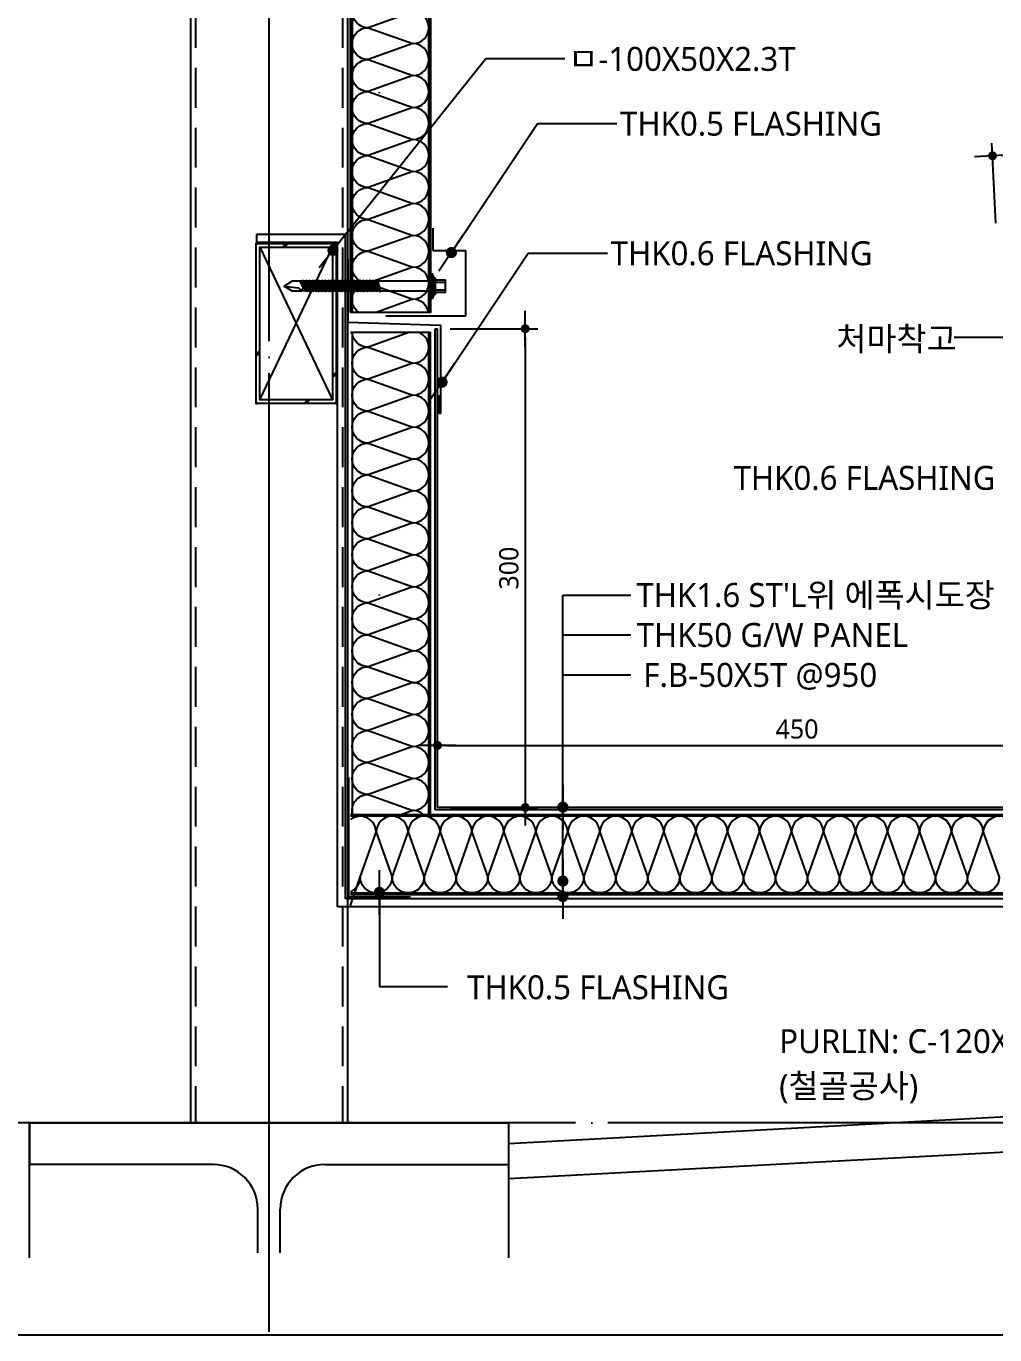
# Model space of a CAD drawing. Header units: millimetres. Extents: x -1365 to 31821, y 84 to 2865.
# Drawn here: x 26157 to 26763, y 205 to 1024 of the extents above; entities that cross this region are included whole.
import ezdxf
from ezdxf.enums import TextEntityAlignment as Align

# ---------------------------------------------------------------- set-up
doc = ezdxf.new("R2010")
doc.units = ezdxf.units.MM
doc.header["$LTSCALE"] = 10
for name, pattern in [('CEN', [62, 60, -1, 0, -1]), ('CEN-GAUN', [32.2, 30, -1, 0.2, -1]), ('CENTER', [2, 1.25, -0.25, 0.25, -0.25]), ('HID', [0.375, 0.25, -0.125])]:
    doc.linetypes.add(name, pattern=pattern)
doc.layers.get('DEFPOINTS').update_dxf_attribs({"color": 137})
for name, color, linetype in [('0-3', 3, 'Continuous'), ('1', 7, 'Continuous'), ('11', 11, 'Continuous'), ('2', 1, 'CENTER'), ('A-ELE-2', 2, 'Continuous'), ('A-elev-5', 5, 'Continuous'), ('AA-AXIS-LINE', 1, 'CEN'), ('AA-DETL-STEL', 7, 'Continuous'), ('AA-ELEV-PCN8', 8, 'Continuous'), ('AA-SECT-STEL', 2, 'Continuous'), ('CEN', 1, 'CEN-GAUN'), ('DETL', 8, 'Continuous'), ('DIM', 7, 'Continuous'), ('DIMM', 7, 'Continuous'), ('DM', 7, 'Continuous'), ('sash', 10, 'Continuous'), ('steel', 3, 'Continuous'), ('SY', 1, 'Continuous'), ('SYM-LEAD', 6, 'Continuous'), ('TEXT', 3, 'Continuous')]:
    doc.layers.add(name, color=color, linetype=linetype)
doc.layers.add('SCREW', color=9, linetype='Continuous', lineweight=5)
doc.styles.add('맑은고딕', font='malgun.ttf')
doc.styles.add('스타일1', font='malgun.ttf')
doc.dimstyles.new('GAUN-10', dxfattribs={"dimscale": 10, "dimtxt": 1.5, "dimasz": 0.7, "dimexe": 1, "dimexo": 1, "dimgap": 0.5, "dimtad": 1, "dimdec": 0, "dimzin": 1, "dimdsep": 46, "dimlunit": 6, "dimtxsty": '맑은고딕', "dimblk": 'CJDOT', "dimcen": 0.09, "dimdle": 1, "dimclrd": 256, "dimclre": 256, "dimclrt": 3, "dimadec": 0, "dimazin": 0, "dimtfac": 1, "dimtdec": 0, "dimtix": 1, "dimtmove": 2, "dimatfit": 3, "dimldrblk": 'CJDOT', "dimfxl": 1, "dimtolj": 1, "dimtzin": 1, "dimarcsym": 0})
doc.dimstyles.new('GAUN-8', dxfattribs={"dimscale": 8, "dimtxt": 1.5, "dimasz": 0.7, "dimexe": 1, "dimexo": 1, "dimgap": 0.5, "dimtad": 1, "dimdec": 0, "dimzin": 1, "dimdsep": 46, "dimlunit": 6, "dimtxsty": '맑은고딕', "dimblk": 'CJDOT', "dimcen": 0.09, "dimdle": 1, "dimclrd": 256, "dimclre": 256, "dimclrt": 3, "dimadec": 0, "dimazin": 0, "dimtfac": 1, "dimtdec": 0, "dimtix": 1, "dimtmove": 2, "dimatfit": 3, "dimfxl": 1, "dimtolj": 1, "dimtzin": 1, "dimarcsym": 0})

# ---------------------------------------------------------------- blocks, each defined once
blk = doc.blocks.new('CJDOT')
blk.add_line((-2, 0), (2, 0))
at = {"const_width": 0.5}
blk.add_lwpolyline([(-0.25, 0, 1), (0.25, 0, 1)], format="xyb", close=True, dxfattribs=at)
blk = doc.blocks.new('*D352')
at = {"layer": 'DEFPOINTS', "color": 0, "transparency": 16777216}
for p in [(26861.93, 948.05), (26864.44, 897.81), (26764.16, 892.8)]:
    blk.add_point(p, dxfattribs=at)
at = {"layer": 'DIM', "lineweight": -2, "transparency": 16777216}
for p, q in [((26763.76, 900.79), (26761.24, 951.02)), ((26864.04, 905.8), (26861.53, 956.04)), ((26767.24, 943.31), (26856.33, 947.77))]:
    blk.add_line(p, q, dxfattribs=at)
at = {"layer": 'DIM', "lineweight": -2, "transparency": 16777216, "xscale": 5.6, "yscale": 5.6, "zscale": 5.6}
for p, rotation in [((26861.93, 948.05), 2.862405225802608), ((26761.64, 943.03), 182.8624052258026)]:
    blk.add_blockref('CJDOT', p, dxfattribs=dict(at, rotation=rotation))
at = {"layer": 'DIM', "color": 3, "transparency": 16777216, "insert": (26811.27, 955.76), "char_height": 12, "attachment_point": 5, "rotation": 2.86241, "style": '맑은고딕'}
blk.add_mtext('\\A1;100', dxfattribs=at)
blk = doc.blocks.new('*D353')
at = {"layer": 'DEFPOINTS', "color": 0, "transparency": 16777216}
for p in [(26864.32, 573.96), (26414.32, 535.08), (26864.32, 535.08)]:
    blk.add_point(p, dxfattribs=at)
at = {"layer": 'DIM', "lineweight": -2, "transparency": 16777216}
for p, q in [((26414.32, 543.08), (26414.32, 581.96)), ((26864.32, 543.08), (26864.32, 581.96)), ((26419.92, 573.96), (26858.72, 573.96))]:
    blk.add_line(p, q, dxfattribs=at)
at = {"layer": 'DIM', "lineweight": -2, "transparency": 16777216, "xscale": 5.6, "yscale": 5.6, "zscale": 5.6, "rotation": 180}
blk.add_blockref('CJDOT', (26414.32, 573.96), dxfattribs=at)
at = {"layer": 'DIM', "lineweight": -2, "transparency": 16777216, "xscale": 5.6, "yscale": 5.6, "zscale": 5.6}
blk.add_blockref('CJDOT', (26864.32, 573.96), dxfattribs=at)
at = {"layer": 'DIM', "color": 3, "transparency": 16777216, "insert": (26639.32, 584.16), "char_height": 12, "attachment_point": 5, "style": '맑은고딕'}
blk.add_mtext('\\A1;450', dxfattribs=at)
blk = doc.blocks.new('dgfdsgsdfgsgf')
at = {"layer": '11'}
for p, q in [((2765.16, -9451.02), (2759.16, -9451.02)), ((2766.16, -9448.52), (2767.26, -9445.52)), ((2767.26, -9445.52), (2767.26, -9461.52)), ((2767.26, -9446.52), (2768.26, -9446.52)), ((2768.26, -9445.52), (2768.26, -9461.52)), ((2801.63, -9450.52), (2799.61, -9456.52)), ((2802.42, -9449.76), (2799.95, -9457.06)), ((2803.63, -9450.52), (2801.61, -9456.52)), ((2804.42, -9449.76), (2801.95, -9457.06)), ((2804.69, -9450.52), (2802.66, -9456.52)), ((2802.69, -9450.52), (2803.63, -9450.52)), ((2805.63, -9450.52), (2803.61, -9456.52)), ((2803.63, -9450.52), (2804.42, -9449.76)), ((2806.42, -9449.76), (2803.95, -9457.06)), ((2804.42, -9449.76), (2804.69, -9450.52)), ((2806.69, -9450.52), (2804.66, -9456.52)), ((2804.69, -9450.52), (2805.63, -9450.52)), ((2807.63, -9450.52), (2805.61, -9456.52)), ((2805.63, -9450.52), (2806.42, -9449.76)), ((2808.42, -9449.76), (2805.95, -9457.06)), ((2806.42, -9449.76), (2806.69, -9450.52)), ((2808.69, -9450.52), (2806.66, -9456.52)), ((2806.69, -9450.52), (2807.63, -9450.52)), ((2809.63, -9450.52), (2807.61, -9456.52)), ((2807.63, -9450.52), (2808.42, -9449.76)), ((2810.42, -9449.76), (2807.95, -9457.06)), ((2808.42, -9449.76), (2808.69, -9450.52)), ((2810.69, -9450.52), (2808.66, -9456.52)), ((2808.69, -9450.52), (2809.63, -9450.52)), ((2811.63, -9450.52), (2809.61, -9456.52)), ((2809.63, -9450.52), (2810.42, -9449.76)), ((2812.42, -9449.76), (2809.95, -9457.06)), ((2810.42, -9449.76), (2810.69, -9450.52)), ((2812.69, -9450.52), (2810.66, -9456.52)), ((2810.69, -9450.52), (2811.63, -9450.52)), ((2813.63, -9450.52), (2811.61, -9456.52)), ((2811.63, -9450.52), (2812.42, -9449.76)), ((2814.42, -9449.76), (2811.95, -9457.06)), ((2812.42, -9449.76), (2812.69, -9450.52)), ((2814.69, -9450.52), (2812.66, -9456.52)), ((2812.69, -9450.52), (2813.63, -9450.52)), ((2815.63, -9450.52), (2813.61, -9456.52)), ((2813.63, -9450.52), (2814.42, -9449.76)), ((2816.42, -9449.76), (2813.95, -9457.06)), ((2814.42, -9449.76), (2814.69, -9450.52)), ((2816.69, -9450.52), (2814.66, -9456.52)), ((2814.69, -9450.52), (2815.63, -9450.52)), ((2817.63, -9450.52), (2815.61, -9456.52)), ((2815.63, -9450.52), (2816.42, -9449.76)), ((2818.42, -9449.76), (2815.95, -9457.06)), ((2816.42, -9449.76), (2816.69, -9450.52)), ((2818.69, -9450.52), (2816.66, -9456.52)), ((2816.69, -9450.52), (2817.63, -9450.52)), ((2819.63, -9450.52), (2817.61, -9456.52)), ((2817.63, -9450.52), (2818.42, -9449.76)), ((2820.42, -9449.76), (2817.95, -9457.06)), ((2818.42, -9449.76), (2818.69, -9450.52)), ((2820.69, -9450.52), (2818.66, -9456.52)), ((2818.69, -9450.52), (2819.63, -9450.52)), ((2821.63, -9450.52), (2819.61, -9456.52)), ((2819.63, -9450.52), (2820.42, -9449.76)), ((2822.42, -9449.76), (2819.95, -9457.06)), ((2820.42, -9449.76), (2820.69, -9450.52)), ((2822.69, -9450.52), (2820.66, -9456.52)), ((2820.69, -9450.52), (2821.63, -9450.52)), ((2823.63, -9450.52), (2821.61, -9456.52)), ((2821.63, -9450.52), (2822.42, -9449.76)), ((2824.42, -9449.76), (2821.95, -9457.06)), ((2822.42, -9449.76), (2822.69, -9450.52)), ((2824.69, -9450.52), (2822.66, -9456.52)), ((2822.69, -9450.52), (2823.63, -9450.52)), ((2825.63, -9450.52), (2823.61, -9456.52)), ((2823.63, -9450.52), (2824.42, -9449.76)), ((2826.42, -9449.76), (2823.95, -9457.06)), ((2824.42, -9449.76), (2824.69, -9450.52)), ((2826.69, -9450.52), (2824.66, -9456.52)), ((2824.69, -9450.52), (2825.63, -9450.52)), ((2827.63, -9450.52), (2825.61, -9456.52)), ((2825.63, -9450.52), (2826.42, -9449.76)), ((2828.42, -9449.76), (2825.95, -9457.06)), ((2826.42, -9449.76), (2826.69, -9450.52)), ((2828.69, -9450.52), (2826.66, -9456.52)), ((2826.69, -9450.52), (2827.63, -9450.52)), ((2829.63, -9450.52), (2827.61, -9456.52)), ((2827.63, -9450.52), (2828.42, -9449.76)), ((2830.42, -9449.76), (2827.95, -9457.06)), ((2828.42, -9449.76), (2828.69, -9450.52)), ((2830.69, -9450.52), (2828.66, -9456.52)), ((2828.69, -9450.52), (2829.63, -9450.52)), ((2831.63, -9450.52), (2829.61, -9456.52)), ((2829.63, -9450.52), (2830.42, -9449.76)), ((2832.42, -9449.76), (2829.95, -9457.06)), ((2830.42, -9449.76), (2830.69, -9450.52)), ((2832.69, -9450.52), (2830.66, -9456.52)), ((2830.69, -9450.52), (2831.63, -9450.52)), ((2833.63, -9450.52), (2831.61, -9456.52)), ((2831.63, -9450.52), (2832.42, -9449.76)), ((2834.42, -9449.76), (2831.95, -9457.06)), ((2832.42, -9449.76), (2832.69, -9450.52)), ((2834.69, -9450.52), (2832.66, -9456.52)), ((2832.69, -9450.52), (2833.63, -9450.52)), ((2835.63, -9450.52), (2833.61, -9456.52)), ((2833.63, -9450.52), (2834.42, -9449.76)), ((2836.42, -9449.76), (2833.95, -9457.06)), ((2834.42, -9449.76), (2834.69, -9450.52)), ((2836.69, -9450.52), (2834.66, -9456.52)), ((2834.69, -9450.52), (2835.63, -9450.52)), ((2837.63, -9450.52), (2835.61, -9456.52)), ((2835.63, -9450.52), (2836.42, -9449.76)), ((2838.42, -9449.76), (2835.95, -9457.06)), ((2836.42, -9449.76), (2836.69, -9450.52)), ((2838.69, -9450.52), (2836.66, -9456.52)), ((2836.69, -9450.52), (2837.63, -9450.52)), ((2839.63, -9450.52), (2837.61, -9456.52)), ((2837.63, -9450.52), (2838.42, -9449.76)), ((2840.42, -9449.76), (2837.95, -9457.06)), ((2838.42, -9449.76), (2838.69, -9450.52)), ((2840.69, -9450.52), (2838.66, -9456.52)), ((2838.69, -9450.52), (2839.63, -9450.52)), ((2841.63, -9450.52), (2839.61, -9456.52)), ((2839.63, -9450.52), (2840.42, -9449.76)), ((2842.42, -9449.76), (2839.95, -9457.06)), ((2840.42, -9449.76), (2840.69, -9450.52)), ((2842.69, -9450.52), (2840.66, -9456.52)), ((2840.69, -9450.52), (2841.63, -9450.52)), ((2843.63, -9450.52), (2841.61, -9456.52)), ((2841.63, -9450.52), (2842.42, -9449.76)), ((2844.42, -9449.76), (2841.95, -9457.06)), ((2842.42, -9449.76), (2842.69, -9450.52)), ((2844.69, -9450.52), (2842.66, -9456.52)), ((2842.69, -9450.52), (2843.63, -9450.52)), ((2845.63, -9450.52), (2843.61, -9456.52)), ((2843.63, -9450.52), (2844.42, -9449.76)), ((2846.42, -9449.76), (2843.95, -9457.06)), ((2844.42, -9449.76), (2844.69, -9450.52)), ((2846.69, -9450.52), (2844.66, -9456.52)), ((2844.69, -9450.52), (2845.63, -9450.52)), ((2847.63, -9450.52), (2845.61, -9456.52)), ((2845.63, -9450.52), (2846.42, -9449.76)), ((2848.42, -9449.76), (2845.95, -9457.06)), ((2846.42, -9449.76), (2846.69, -9450.52)), ((2848.69, -9450.52), (2846.66, -9456.52)), ((2846.69, -9450.52), (2847.63, -9450.52)), ((2847.63, -9450.52), (2848.42, -9449.76)), ((2848.42, -9449.76), (2848.69, -9450.52)), ((2848.69, -9450.52), (2849.95, -9450.52)), ((2759.16, -9456.02), (2765.16, -9456.02)), ((2766.16, -9458.52), (2767.26, -9461.52)), ((2800.66, -9456.52), (2801.61, -9456.52)), ((2801.61, -9456.52), (2801.95, -9457.06)), ((2801.95, -9457.06), (2802.66, -9456.52)), ((2802.66, -9456.52), (2803.61, -9456.52)), ((2803.61, -9456.52), (2803.95, -9457.06)), ((2803.95, -9457.06), (2804.66, -9456.52)), ((2804.66, -9456.52), (2805.61, -9456.52)), ((2805.61, -9456.52), (2805.95, -9457.06)), ((2805.95, -9457.06), (2806.66, -9456.52)), ((2806.66, -9456.52), (2807.61, -9456.52)), ((2807.61, -9456.52), (2807.95, -9457.06)), ((2807.95, -9457.06), (2808.66, -9456.52)), ((2808.66, -9456.52), (2809.61, -9456.52)), ((2809.61, -9456.52), (2809.95, -9457.06)), ((2809.95, -9457.06), (2810.66, -9456.52)), ((2810.66, -9456.52), (2811.61, -9456.52)), ((2811.61, -9456.52), (2811.95, -9457.06)), ((2811.95, -9457.06), (2812.66, -9456.52)), ((2812.66, -9456.52), (2813.61, -9456.52)), ((2813.61, -9456.52), (2813.95, -9457.06)), ((2813.95, -9457.06), (2814.66, -9456.52)), ((2814.66, -9456.52), (2815.61, -9456.52)), ((2815.61, -9456.52), (2815.95, -9457.06)), ((2815.95, -9457.06), (2816.66, -9456.52)), ((2816.66, -9456.52), (2817.61, -9456.52)), ((2817.61, -9456.52), (2817.95, -9457.06)), ((2817.95, -9457.06), (2818.66, -9456.52)), ((2818.66, -9456.52), (2819.61, -9456.52)), ((2819.61, -9456.52), (2819.95, -9457.06)), ((2819.95, -9457.06), (2820.66, -9456.52)), ((2820.66, -9456.52), (2821.61, -9456.52)), ((2821.61, -9456.52), (2821.95, -9457.06)), ((2821.95, -9457.06), (2822.66, -9456.52)), ((2822.66, -9456.52), (2823.61, -9456.52)), ((2823.61, -9456.52), (2823.95, -9457.06)), ((2823.95, -9457.06), (2824.66, -9456.52)), ((2824.66, -9456.52), (2825.61, -9456.52)), ((2825.61, -9456.52), (2825.95, -9457.06)), ((2825.95, -9457.06), (2826.66, -9456.52)), ((2826.66, -9456.52), (2827.61, -9456.52)), ((2827.61, -9456.52), (2827.95, -9457.06)), ((2827.95, -9457.06), (2828.66, -9456.52)), ((2828.66, -9456.52), (2829.61, -9456.52)), ((2829.61, -9456.52), (2829.95, -9457.06)), ((2829.95, -9457.06), (2830.66, -9456.52)), ((2830.66, -9456.52), (2831.61, -9456.52)), ((2831.61, -9456.52), (2831.95, -9457.06)), ((2831.95, -9457.06), (2832.66, -9456.52)), ((2832.66, -9456.52), (2833.61, -9456.52)), ((2833.61, -9456.52), (2833.95, -9457.06)), ((2833.95, -9457.06), (2834.66, -9456.52)), ((2834.66, -9456.52), (2835.61, -9456.52)), ((2835.61, -9456.52), (2835.95, -9457.06)), ((2835.95, -9457.06), (2836.66, -9456.52)), ((2836.66, -9456.52), (2837.61, -9456.52)), ((2837.61, -9456.52), (2837.95, -9457.06)), ((2837.95, -9457.06), (2838.66, -9456.52)), ((2838.66, -9456.52), (2839.61, -9456.52)), ((2839.61, -9456.52), (2839.95, -9457.06)), ((2839.95, -9457.06), (2840.66, -9456.52)), ((2840.66, -9456.52), (2841.61, -9456.52)), ((2841.61, -9456.52), (2841.95, -9457.06)), ((2841.95, -9457.06), (2842.66, -9456.52)), ((2842.66, -9456.52), (2843.61, -9456.52)), ((2843.61, -9456.52), (2843.95, -9457.06)), ((2843.95, -9457.06), (2844.66, -9456.52)), ((2844.66, -9456.52), (2845.61, -9456.52)), ((2845.61, -9456.52), (2845.95, -9457.06)), ((2845.95, -9457.06), (2846.66, -9456.52)), ((2846.66, -9456.52), (2848.95, -9456.52)), ((2767.26, -9461.52), (2768.26, -9461.52))]:
    blk.add_line(p, q, dxfattribs=at)
for points in [[(2765.16, -9449.52), (2759.16, -9449.52), (2759.16, -9457.52), (2765.16, -9457.52)], [(2768.26, -9450.52), (2801.63, -9450.52), (2802.42, -9449.76), (2802.69, -9450.52), (2800.66, -9456.52), (2799.95, -9457.06), (2799.61, -9456.52), (2768.26, -9456.52)], [(2859.95, -9453.52), (2850.95, -9454.52), (2848.95, -9456.52), (2847.95, -9454.52), (2849.95, -9450.52)], [(2849.95, -9450.52), (2854.95, -9450.52), (2859.95, -9453.52), (2854.95, -9456.52), (2848.95, -9456.52)]]:
    blk.add_lwpolyline(points, dxfattribs=at)
blk.add_lwpolyline([(2765.16, -9448.52), (2766.16, -9448.52), (2766.16, -9458.52), (2765.16, -9458.52)], close=True, dxfattribs=at)
at = {"layer": '2'}
blk.add_line((2768.26, -9461.52), (2768.26, -9447.52), dxfattribs=at)
at = {"layer": 'sash'}
for p, q in [((2768.26, -9461.52), (2768.26, -9447.52)), ((2768.26, -9461.02), (2768.26, -9461.52))]:
    blk.add_line(p, q, dxfattribs=at)
at = {"layer": 'SCREW', "color": 7}
blk.add_solid([(2767.26, -9445.52), (2767.26, -9461.52), (2768.26, -9445.52), (2768.26, -9461.52)], dxfattribs=at)
blk = doc.blocks.new('*D354')
at = {"layer": 'DEFPOINTS', "color": 0, "transparency": 16777216}
for p in [(26414.32, 834.81), (26414.32, 535.08), (26469.18, 535.08)]:
    blk.add_point(p, dxfattribs=at)
at = {"layer": 'DIM', "lineweight": -2, "transparency": 16777216}
for p, q in [((26422.32, 834.81), (26477.18, 834.81)), ((26469.18, 829.21), (26469.18, 540.68)), ((26422.32, 535.08), (26477.18, 535.08))]:
    blk.add_line(p, q, dxfattribs=at)
at = {"layer": 'DIM', "lineweight": -2, "transparency": 16777216, "xscale": 5.6, "yscale": 5.6, "zscale": 5.6}
for p, rotation in [((26469.18, 834.81), 90), ((26469.18, 535.08), 270)]:
    blk.add_blockref('CJDOT', p, dxfattribs=dict(at, rotation=rotation))
at = {"layer": 'DIM', "color": 3, "transparency": 16777216, "insert": (26458.98, 684.95), "char_height": 12, "attachment_point": 5, "rotation": 90, "style": '맑은고딕'}
blk.add_mtext('\\A1;300', dxfattribs=at)
blk = doc.blocks.new('AGFAGFDGDFG')
at = {"layer": 'AA-DETL-STEL'}
for p, q in [((371520.17, -72495), (371517.87, -72492.7)), ((371521.41, -72495), (371519.11, -72492.7)), ((371537.39, -72511.46), (371535.09, -72509.16)), ((371537.39, -72512.7), (371535.09, -72510.4)), ((371439.69, -72525), (371437.39, -72522.7)), ((371439.69, -72526.25), (371437.39, -72523.95)), ((371506.62, -72542.7), (371504.32, -72540.4)), ((371507.87, -72542.7), (371505.57, -72540.4))]:
    blk.add_line(p, q, dxfattribs=at)
blk.add_lwpolyline([(371437.39, -72493.7, -0.414214), (371438.39, -72492.7), (371536.39, -72492.7, -0.414214), (371537.39, -72493.7), (371537.39, -72541.7, -0.414214), (371536.39, -72542.7), (371438.39, -72542.7, -0.414214), (371437.39, -72541.7)], format="xyb", close=True, dxfattribs=at)
blk.add_lwpolyline([(371439.69, -72495), (371535.09, -72495), (371535.09, -72540.4), (371439.69, -72540.4)], close=True, dxfattribs=at)
at = {"layer": 'AA-ELEV-PCN8'}
for p, q in [((371439.69, -72540.4), (371535.09, -72495)), ((371535.09, -72540.4), (371439.69, -72495))]:
    blk.add_line(p, q, dxfattribs=at)
at = {"layer": 'DEFPOINTS'}
blk.add_lwpolyline([(371437.39, -72542.7), (371437.39, -72492.7), (371537.39, -72492.7), (371537.39, -72542.7)], close=True, dxfattribs=at)
at = {"layer": 'steel'}
for p in [(371437.39, -72492.7), (371537.39, -72492.7), (371437.39, -72542.7), (371537.39, -72542.7)]:
    blk.add_point(p, dxfattribs=at)

msp = doc.modelspace()

# ---------------------------------------------------------------- linework, layer by layer
at = {"linetype": 'HID', "ltscale": 10}
for p, q in [((26262.86, 1223.1), (26262.86, 337.64)), ((26354.86, 1223.1), (26354.86, 337.64))]:
    msp.add_line(p, q, dxfattribs=at)
at = {"color": 5, "lineweight": 0}
for p, q in [((26378.31, 982.39), (26377.31, 982.39)), ((26378.31, 667.94), (26377.31, 667.94))]:
    msp.add_line(p, q, dxfattribs=at)
for p, q in [((26356.62, 893.72), (26301.03, 893.72)), ((26301.03, 893.72), (26301.03, 888.72)), ((26356.62, 477.99), (26356.62, 893.72)), ((26351.62, 888.72), (26301.03, 888.72)), ((26351.62, 472.99), (26351.62, 888.72)), ((26412.82, 834.81), (26414.32, 834.81)), ((26921.42, 477.99), (26356.96, 477.99)), ((26926.42, 472.99), (26351.96, 472.99)), ((23780.5, 205), (27217.4, 205))]:
    msp.add_line(p, q)
at = {"color": 2}
for p, q in [((26411.32, 897.71), (26411.32, 883.82)), ((26411.32, 883.82), (26431.81, 883.82)), ((26431.81, 883.82), (26431.81, 842.57)), ((26431.81, 842.57), (26381.9, 842.57))]:
    msp.add_line(p, q, dxfattribs=at)
msp.add_lwpolyline([(26358.58, 553.86), (26358.58, 479.17), (26397.32, 479.17)], dxfattribs=at)
at = {"layer": '0-3', "linetype": 'Continuous'}
for p, q in [((26360.82, 1223.1), (26360.82, 845.03)), ((26408.82, 845.03), (26408.82, 1223.1)), ((26409.82, 845.03), (26409.82, 1223.1)), ((26360.82, 982.58), (26360.82, 845.03)), ((26408.82, 845.03), (26408.82, 982.58)), ((26409.82, 845.03), (26409.82, 953.18)), ((26360.82, 832.58), (26360.82, 530.58)), ((26408.82, 530.58), (26408.82, 832.58)), ((26409.82, 530.58), (26409.82, 832.58)), ((26918.82, 530.58), (26359.82, 530.58)), ((26918.82, 529.58), (26359.82, 529.58)), ((26359.82, 481.58), (26917.82, 481.58)), ((26359.82, 480.58), (26918.82, 480.58))]:
    msp.add_line(p, q, dxfattribs=at)
msp.add_lwpolyline([(26409.82, 1223.1), (26409.82, 845.03), (26359.82, 845.03), (26359.82, 1223.1)], dxfattribs=at)
at = {"layer": '1', "color": 8}
for points in [[(26398.82, 973.23, 1), (26398.82, 993.23), (26370.82, 983.23, -1), (26370.82, 1003.23), (26398.82, 993.23, 1), (26398.82, 1013.23), (26370.82, 1003.23, -1), (26370.82, 1023.23), (26398.82, 1013.23, 1), (26398.82, 1033.23), (26370.82, 1023.23, -1), (26370.82, 1043.23)], [(26398.82, 933.23, 1), (26398.82, 953.23), (26370.82, 943.23, -1), (26370.82, 963.23), (26398.82, 953.23, 1), (26398.82, 973.23), (26370.82, 963.23, -1), (26370.82, 983.23), (26398.82, 973.23, 0.395384), (26408.8, 982.58, 0.395384)], [(26398.82, 953.23, 1), (26398.82, 973.23), (26370.82, 963.23, -1), (26370.82, 983.23), (26398.82, 973.23, 0.395384), (26408.8, 982.58, 0.395384)], [(26365.1, 845.03, -0.733876), (26370.82, 863.23), (26398.82, 853.23, 1), (26398.82, 873.23), (26370.82, 863.23, -1), (26370.82, 883.23), (26398.82, 873.23, 1), (26398.82, 893.23), (26370.82, 883.23, -1), (26370.82, 903.23), (26398.82, 893.23, 1), (26398.82, 913.23), (26370.82, 903.23, -1), (26370.82, 923.23), (26398.82, 913.23, 1), (26398.82, 933.23), (26370.82, 923.23, -1), (26370.82, 943.23), (26398.82, 933.23, 1), (26398.82, 953.23), (26370.82, 943.23, -0.414214), (26360.82, 953.23)], [(26408.66, 845.03, 0.362177), (26398.82, 853.23), (26375.86, 845.03)], [(26398.82, 773.23, 1), (26398.82, 793.23), (26370.82, 783.23, -1), (26370.82, 803.23), (26398.82, 793.23, 1), (26398.82, 813.23), (26370.82, 803.23, -1), (26370.82, 823.23), (26398.82, 813.23, 0.833775), (26402.36, 832.58, 0.833775)], [(26397.01, 832.58), (26370.82, 823.23, -0.395384), (26360.84, 832.58)], [(26398.82, 613.23, 1), (26398.82, 633.23), (26370.82, 623.23, -1), (26370.82, 643.23), (26398.82, 633.23, 1), (26398.82, 653.23), (26370.82, 643.23, -1), (26370.82, 663.23), (26398.82, 653.23, 1), (26398.82, 673.23), (26370.82, 663.23, -1), (26370.82, 683.23), (26398.82, 673.23, 1), (26398.82, 693.23), (26370.82, 683.23, -1), (26370.82, 703.23), (26398.82, 693.23, 1), (26398.82, 713.23), (26370.82, 703.23, -1), (26370.82, 723.23), (26398.82, 713.23, 1), (26398.82, 733.23), (26370.82, 723.23, -1), (26370.82, 743.23), (26398.82, 733.23, 1), (26398.82, 753.23), (26370.82, 743.23, -1), (26370.82, 763.23), (26398.82, 753.23, 1), (26398.82, 773.23), (26370.82, 763.23, -1), (26370.82, 783.23), (26398.82, 773.23, 1), (26398.82, 793.23), (26370.82, 783.23, -0.414214), (26360.82, 793.23, -0.414214)], [(26361.18, 530.58, -0.49503), (26370.82, 543.23), (26398.82, 533.23, 1), (26398.82, 553.23), (26370.82, 543.23, -1), (26370.82, 563.23), (26398.82, 553.23, 1), (26398.82, 573.23), (26370.82, 563.23, -1), (26370.82, 583.23), (26398.82, 573.23, 1), (26398.82, 593.23), (26370.82, 583.23, -1), (26370.82, 603.23), (26398.82, 593.23, 1), (26398.82, 613.23), (26370.82, 603.23, -1), (26370.82, 623.23), (26398.82, 613.23, 1), (26398.82, 633.23), (26370.82, 623.23, -0.414214), (26360.82, 633.23)], [(26405.6, 530.58, 0.18834), (26398.82, 533.23), (26391.41, 530.58)], [(26415.88, 519.58, 1), (26395.88, 519.58), (26405.88, 491.58, -1), (26385.88, 491.58), (26395.88, 519.58, 1), (26375.88, 519.58), (26385.88, 491.58, -1), (26365.88, 491.58), (26375.88, 519.58, 0.620386), (26359.82, 527.54, 0.620386)], [(26575.88, 519.58, 1), (26555.88, 519.58), (26565.88, 491.58, -1), (26545.88, 491.58), (26555.88, 519.58, 1), (26535.88, 519.58), (26545.88, 491.58, -1), (26525.88, 491.58), (26535.88, 519.58, 1), (26515.88, 519.58), (26525.88, 491.58, -1), (26505.88, 491.58), (26515.88, 519.58, 1), (26495.88, 519.58), (26505.88, 491.58, -1), (26485.88, 491.58), (26495.88, 519.58, 1), (26475.88, 519.58), (26485.88, 491.58, -1), (26465.88, 491.58), (26475.88, 519.58, 1), (26455.88, 519.58), (26465.88, 491.58, -1), (26445.88, 491.58), (26455.88, 519.58, 1), (26435.88, 519.58), (26445.88, 491.58, -1), (26425.88, 491.58), (26435.88, 519.58, 1), (26415.88, 519.58), (26425.88, 491.58, -1), (26405.88, 491.58), (26415.88, 519.58, 1), (26395.88, 519.58), (26405.88, 491.58, -0.474533), (26393.87, 481.78, -0.474533)], [(26735.88, 519.58, 1), (26715.88, 519.58), (26725.88, 491.58, -1), (26705.88, 491.58), (26715.88, 519.58, 1), (26695.88, 519.58), (26705.88, 491.58, -1), (26685.88, 491.58), (26695.88, 519.58, 1), (26675.88, 519.58), (26685.88, 491.58, -1), (26665.88, 491.58), (26675.88, 519.58, 1), (26655.88, 519.58), (26665.88, 491.58, -1), (26645.88, 491.58), (26655.88, 519.58, 1), (26635.88, 519.58), (26645.88, 491.58, -1), (26625.88, 491.58), (26635.88, 519.58, 1), (26615.88, 519.58), (26625.88, 491.58, -1), (26605.88, 491.58), (26615.88, 519.58, 1), (26595.88, 519.58), (26605.88, 491.58, -1), (26585.88, 491.58), (26595.88, 519.58, 1), (26575.88, 519.58), (26585.88, 491.58, -1), (26565.88, 491.58), (26575.88, 519.58, 1), (26555.88, 519.58), (26565.88, 491.58, -0.474533), (26553.87, 481.78, -0.474533)], [(26775.88, 519.58, 1), (26755.88, 519.58), (26765.88, 491.58, -1), (26745.88, 491.58), (26755.88, 519.58, 1), (26735.88, 519.58), (26745.88, 491.58, -1), (26725.88, 491.58), (26735.88, 519.58, 1), (26715.88, 519.58), (26725.88, 491.58, -0.474533), (26713.87, 481.78, -0.474533)], [(26359.82, 473.81), (26365.88, 491.58, -0.299827), (26359.82, 482.39, -0.299827)]]:
    msp.add_lwpolyline(points, format="xyb", dxfattribs=at)
at = {"layer": 'A-ELE-2', "elevation": 0}
msp.add_lwpolyline([(26415.26, 793.19), (26415.26, 782.02), (26416.43, 782.02), (26416.43, 836.76), (26358.35, 838.76), (26358.35, 878.29)], dxfattribs=at)
at = {"layer": 'A-elev-5'}
msp.add_line((26158.86, 337.64), (26458.86, 337.64), dxfattribs=at)
at = {"layer": 'AA-AXIS-LINE'}
msp.add_line((26308.86, 206.95), (26308.86, 1234.88), dxfattribs=at)
at = {"layer": 'AA-SECT-STEL'}
for p, q in [((27120.84, 360.35), (26458.86, 324.64)), ((26158.86, 253.28), (26158.86, 337.64)), ((27120.84, 338.32), (26458.86, 302.61)), ((26458.86, 253.28), (26458.86, 337.64)), ((26273.86, 311.64), (26158.86, 311.64)), ((26343.86, 311.64), (26458.86, 311.64)), ((26301.86, 256.3), (26301.86, 283.64)), ((26315.86, 256.3), (26315.86, 283.64))]:
    msp.add_line(p, q, dxfattribs=at)
msp.add_lwpolyline([(26458.86, 311.64), (26458.86, 337.64), (26158.86, 337.64), (26158.86, 311.64)], dxfattribs=at)
for centre, start, end in [((26273.86, 283.64), 0, 90), ((26343.86, 283.64), 90, 180)]:
    msp.add_arc(centre, 28, start, end, dxfattribs=at)
at = {"layer": 'CEN', "color": 1, "linetype": 'CEN'}
msp.add_line((27120.84, 337.64), (25738.75, 337.64), dxfattribs=at)
at = {"layer": 'DETL', "color": 3}
for p, q in [((26409.82, 845.03), (26409.82, 1223.1)), ((26409.82, 845.03), (26409.82, 982.58)), ((26359.82, 832.58), (26409.82, 832.58)), ((26409.82, 530.58), (26409.82, 832.58))]:
    msp.add_line(p, q, dxfattribs=at)
at = {"layer": 'DIMM'}
for p, q in [((26412.82, 533.58), (26412.82, 834.81)), ((26414.32, 535.08), (26414.32, 834.81)), ((26865.82, 533.58), (26412.82, 533.58)), ((26864.32, 535.08), (26414.32, 535.08))]:
    msp.add_line(p, q, dxfattribs=at)
at = {"layer": 'DM'}
for p, q in [((26259.66, 1223.1), (26259.66, 337.64)), ((26358.06, 1223.1), (26358.06, 337.64))]:
    msp.add_line(p, q, dxfattribs=at)
at = {"layer": 'SY', "color": 0}
msp.add_lwpolyline([(26350.84, 788.03), (26300.84, 788.03), (26300.84, 888.03), (26350.84, 888.03)], close=True, dxfattribs=at)

# ---------------------------------------------------------------- block references
at = {"rotation": 270}
msp.add_blockref('AGFAGFDGDFG', (98843.55, 372325.42), dxfattribs=at)
at = {"xscale": -1}
msp.add_blockref('dgfdsgsdfgsgf', (29178.29, 10314.98), dxfattribs=at)

# ---------------------------------------------------------------- texts
at = {"layer": 'TEXT', "color": 3, "style": '스타일1'}
for s, p in [('ㅁ-100X50X2.3T', (26496.08, 1003.7, 0)), ('THK0.5 FLASHING', (26528.57, 963.16, 0)), ('THK0.6 FLASHING', (26522.71, 882.03, 0)), ("THK1.6 ST'L위 에폭시도장", (26538.78, 668.08, 0)), ('THK50 G/W PANEL', (26538.93, 643.08, 0)), ('F.B-50X5T @950', (26543.09, 618.08, 0)), ('PURLIN: C-120X60X20X3.2T', (26628.13, 388.82)), ('(철골공사)', (26628.13, 360.79))]:
    msp.add_text(s, height=15, dxfattribs=at).set_placement(p, align=Align.MIDDLE_LEFT)
for s, p in [('처마착고', (26739.18, 828.42, 0)), ('THK0.6 FLASHING', (26763.48, 741.43))]:
    msp.add_text(s, height=15, dxfattribs=at).set_placement(p, align=Align.MIDDLE_RIGHT)
msp.add_text('THK0.5 FLASHING', height=15, dxfattribs=at).set_placement((26596.7, 415.07, 0), align=Align.RIGHT)

# ---------------------------------------------------------------- dimensions: what is measured, and where the dimension line sits
at = {"layer": 'DIM'}
dim = msp.add_aligned_dim(p1=(26764.16, 892.8), p2=(26864.44, 897.81), distance=50.3, dimstyle='GAUN-8', dxfattribs=at)
dim.commit()
dim.dimension.update_dxf_attribs({"geometry": '*D352', "text_midpoint": (26811.27, 955.76)})
dim = msp.add_linear_dim(base=(26469.18, 535.08), p1=(26414.32, 834.81), p2=(26414.32, 535.08), angle=90, dimstyle='GAUN-8', dxfattribs=at)
dim.commit()
dim.dimension.update_dxf_attribs({"geometry": '*D354', "text_midpoint": (26458.98, 684.95)})
dim = msp.add_linear_dim(base=(26864.32, 573.96), p1=(26414.32, 535.08), p2=(26864.32, 535.08), text='450', dimstyle='GAUN-8', dxfattribs=at)
dim.commit()
dim.dimension.update_dxf_attribs({"geometry": '*D353', "text_midpoint": (26639.32, 584.16)})

# ---------------------------------------------------------------- leaders
at = {"layer": 'SYM-LEAD'}
for points in [[(26348.88, 883.87, 0), (26444.46, 1003.84, 0), (26494.08, 1003.84, 0)], [(26422.99, 882.46, 0), (26476.95, 963.31, 0), (26526.57, 963.31, 0)], [(26417.13, 801.33, 0), (26471.09, 882.17, 0), (26520.71, 882.17, 0)], [(26848.13, 829.3, 0), (26737.66, 829.3, 0)], [(26492.75, 535.33, 0), (26492.75, 668.08, 0), (26535.26, 668.08, 0)], [(26492.75, 479.39, 0), (26492.75, 643.08, 0), (26535.26, 643.08, 0)], [(26492.75, 489.02, 0), (26492.75, 618.08, 0), (26535.26, 618.08, 0)], [(26377.95, 481.94), (26377.95, 423.04), (26420.46, 423.04)]]:
    msp.add_leader(points, dimstyle='GAUN-10', dxfattribs=at)

doc.saveas('drawing.dxf')
